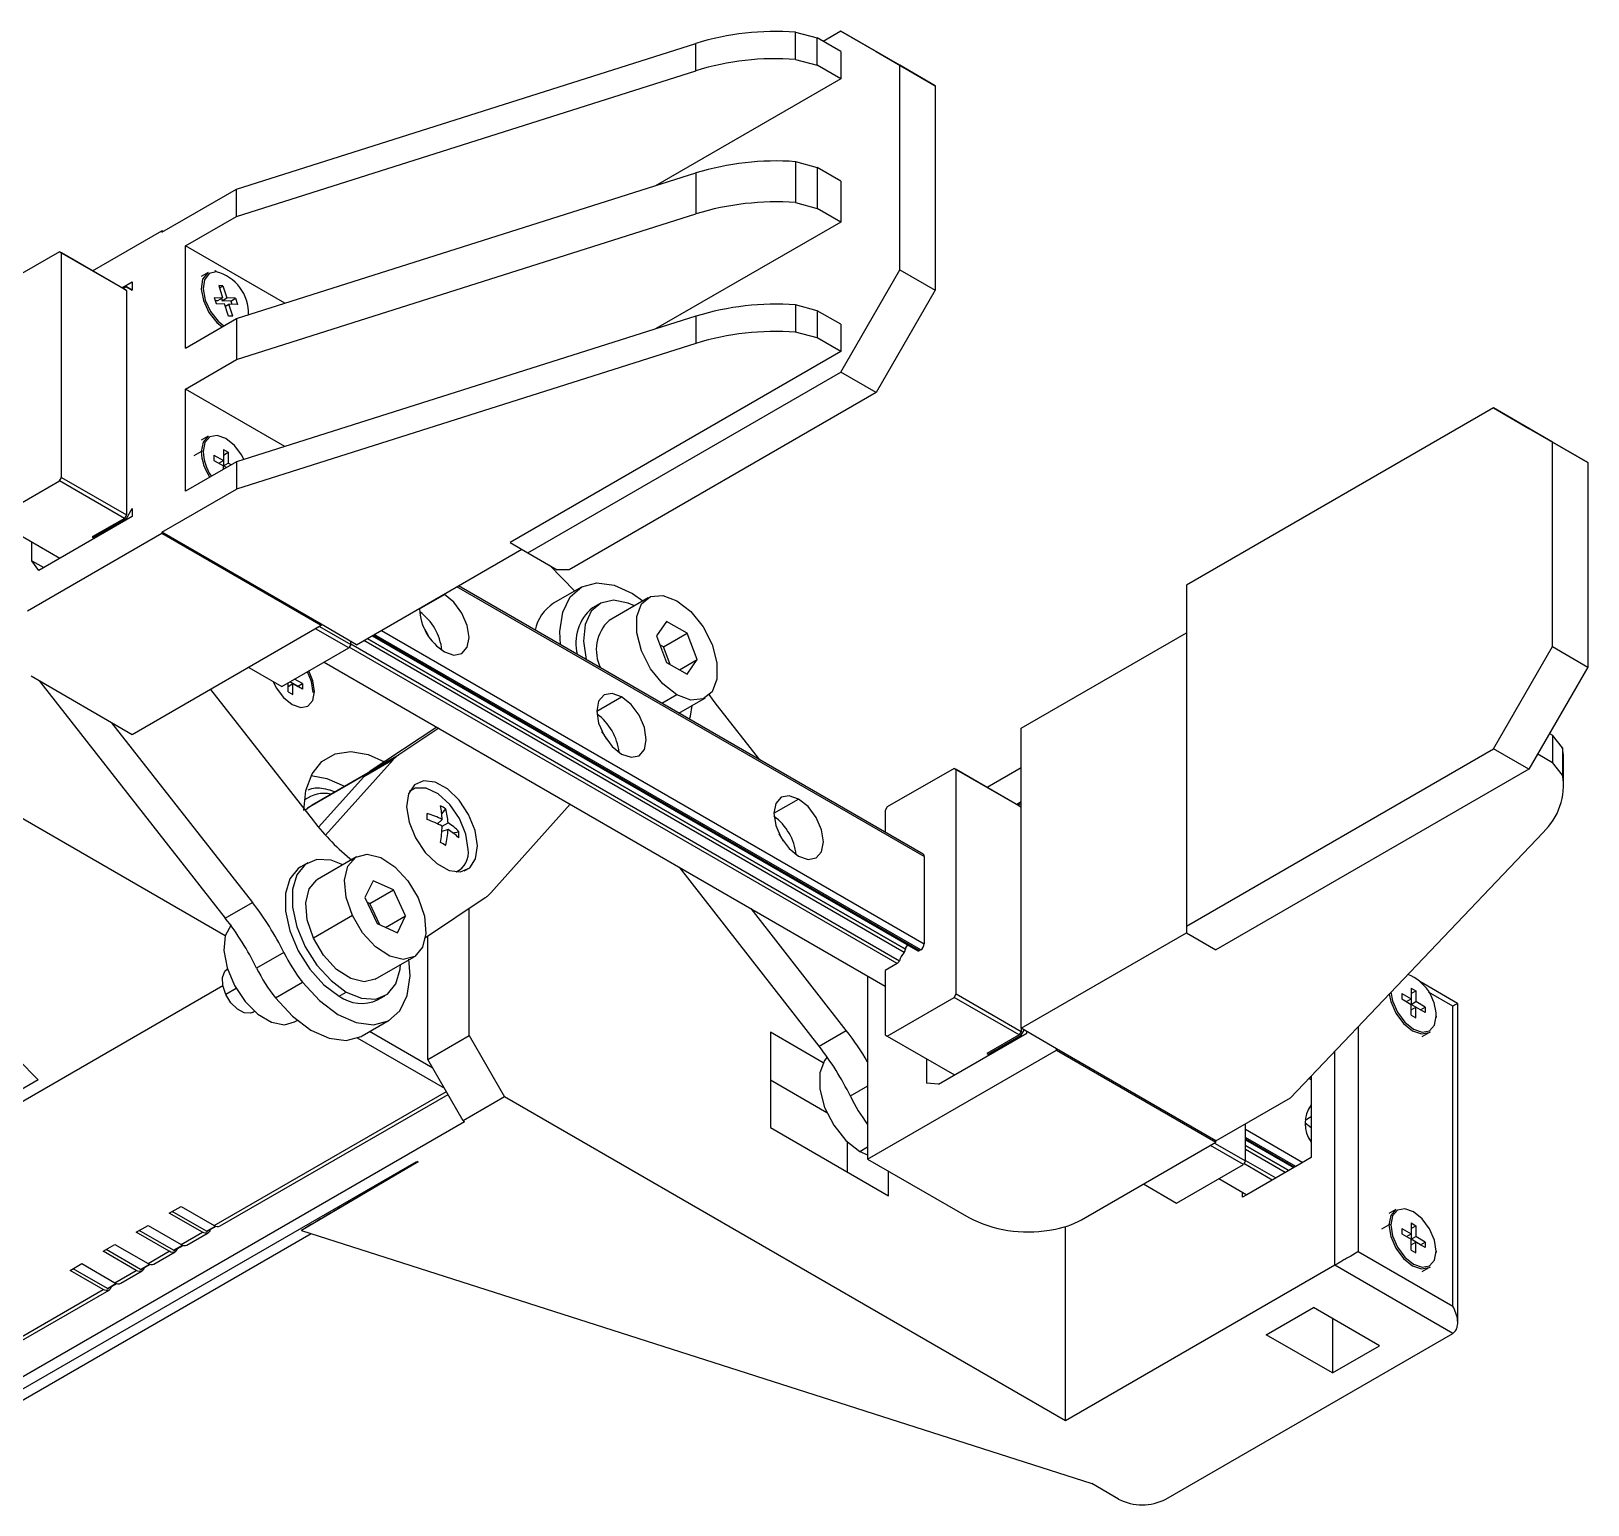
# Model space of a CAD drawing. Header units: millimetres. Extents: x 1258 to 2922, y -135 to 1239.
# Drawn here: x 1537.13 to 1583.74, y 920.89 to 965.02 of the extents above; entities that cross this region are included whole.
import ezdxf

# ---------------------------------------------------------------- set-up
doc = ezdxf.new("R2010")
doc.units = ezdxf.units.MM
doc.header["$LTSCALE"] = 6

msp = doc.modelspace()

# ---------------------------------------------------------------- linework, layer by layer
at = {"color": 7, "linetype": 'Continuous', "lineweight": 25}
for p, q in [((1560.01, 964.171), (1560.01, 964.988)), ((1560.01, 964.988), (1560.661, 964.813)), ((1561.368, 965.017), (1560.838, 964.711)), ((1563.136, 963.996), (1561.368, 965.017)), ((1561.368, 965.017), (1562.429, 964.404)), ((1543.276, 960.287), (1557.035, 964.65)), ((1557.035, 963.833), (1557.035, 964.65)), ((1560.661, 963.996), (1560.661, 964.813)), ((1561.368, 964.404), (1560.661, 964.813)), ((1560.01, 964.171), (1560.661, 963.996)), ((1561.368, 963.588), (1560.661, 963.996)), ((1561.368, 964.404), (1561.368, 963.588)), ((1562.429, 964.404), (1564.197, 963.384)), ((1563.136, 957.872), (1563.136, 963.996)), ((1564.197, 963.384), (1563.136, 963.996)), ((1543.276, 959.471), (1557.035, 963.833)), ((1561.368, 963.588), (1555.824, 960.387)), ((1564.197, 963.384), (1564.197, 957.26)), ((1543.276, 956.409), (1557.035, 960.771)), ((1557.035, 960.771), (1557.035, 959.547)), ((1560.01, 961.109), (1560.01, 959.884)), ((1560.01, 961.109), (1560.661, 960.934)), ((1560.661, 960.934), (1560.661, 959.709)), ((1561.368, 960.526), (1560.661, 960.934)), ((1541.039, 958.996), (1543.276, 960.287)), ((1543.276, 959.471), (1543.276, 960.287)), ((1561.368, 960.526), (1561.368, 959.301)), ((1560.01, 959.884), (1560.661, 959.709)), ((1541.746, 958.587), (1543.276, 959.471)), ((1543.276, 955.184), (1557.035, 959.547)), ((1561.368, 959.301), (1555.824, 956.101)), ((1561.368, 959.301), (1560.661, 959.709)), ((1538.963, 957.838), (1541.039, 959.036)), ((1541.039, 959.036), (1541.039, 958.996)), ((1541.074, 959.016), (1541.039, 959.036)), ((1537.974, 958.41), (1535.972, 957.254)), ((1538.034, 958.375), (1537.974, 958.41)), ((1537.974, 958.41), (1539.918, 957.287)), ((1538.034, 951.655), (1538.034, 958.375)), ((1539.978, 957.252), (1538.034, 958.375)), ((1544.724, 956.868), (1541.746, 958.587)), ((1541.746, 955.525), (1541.746, 958.587)), ((1539.847, 957.328), (1540.155, 957.506)), ((1540.155, 957.506), (1540.155, 957.261)), ((1542.427, 957.788), (1542.218, 957.667)), ((1561.368, 954.81), (1563.136, 957.872)), ((1563.136, 957.872), (1564.197, 957.26)), ((1539.978, 957.363), (1539.883, 957.308)), ((1539.918, 957.287), (1539.978, 957.252)), ((1540.155, 957.261), (1539.978, 957.363)), ((1539.978, 957.363), (1540.155, 957.261)), ((1539.978, 957.252), (1539.978, 950.532)), ((1542.605, 957.043), (1542.862, 957.032)), ((1542.605, 957.043), (1542.665, 956.86)), ((1542.72, 956.951), (1542.862, 957.032)), ((1542.871, 957.392), (1542.743, 957.397)), ((1542.743, 957.397), (1542.862, 957.032)), ((1542.764, 957.331), (1542.871, 957.392)), ((1542.827, 957.012), (1542.849, 956.945)), ((1542.849, 956.945), (1542.99, 957.027)), ((1542.871, 957.392), (1542.99, 957.027)), ((1543.247, 957.017), (1542.99, 957.027)), ((1543.105, 956.935), (1543.247, 957.017)), ((1543.247, 957.017), (1543.306, 956.834)), ((1564.197, 957.26), (1562.429, 954.198)), ((1542.634, 956.954), (1542.72, 956.951)), ((1542.665, 956.86), (1542.921, 956.85)), ((1543.105, 956.935), (1542.849, 956.945)), ((1543.041, 956.485), (1542.921, 956.85)), ((1542.943, 956.783), (1543.05, 956.844)), ((1543.169, 956.479), (1543.05, 956.844)), ((1543.306, 956.834), (1543.05, 956.844)), ((1543.105, 956.935), (1543.136, 956.841)), ((1560.01, 956.822), (1560.01, 956.006)), ((1560.661, 956.647), (1560.01, 956.822)), ((1560.661, 956.647), (1560.661, 955.831)), ((1561.368, 956.239), (1560.661, 956.647)), ((1541.746, 955.525), (1543.276, 956.409)), ((1543.169, 956.479), (1543.041, 956.485)), ((1557.035, 956.484), (1543.276, 952.122)), ((1543.276, 956.409), (1543.276, 955.184)), ((1557.035, 956.484), (1557.035, 955.668)), ((1561.368, 956.239), (1561.368, 955.422)), ((1557.035, 955.668), (1543.276, 951.305)), ((1560.661, 955.831), (1560.01, 956.006)), ((1561.368, 955.422), (1560.661, 955.831)), ((1541.746, 954.3), (1543.276, 955.184)), ((1561.368, 955.422), (1551.469, 949.708)), ((1551.999, 949.401), (1561.368, 954.81)), ((1562.429, 954.198), (1561.368, 954.81)), ((1544.724, 952.581), (1541.746, 954.3)), ((1541.746, 951.238), (1541.746, 954.3)), ((1562.429, 954.198), (1553.236, 948.891)), ((1580.912, 953.735), (1571.719, 948.428)), ((1582.679, 952.714), (1580.912, 953.735)), ((1580.912, 953.735), (1581.972, 953.122)), ((1542.427, 952.889), (1542.218, 952.768)), ((1581.972, 953.122), (1583.74, 952.101)), ((1542.602, 952.325), (1542.885, 952.162)), ((1542.602, 952.325), (1542.602, 952.162)), ((1542.885, 952.488), (1543.026, 952.407)), ((1542.885, 952.488), (1542.885, 952.162)), ((1542.885, 952.325), (1543.026, 952.407)), ((1543.026, 952.407), (1543.026, 952.08)), ((1582.679, 946.59), (1582.679, 952.714)), ((1583.74, 952.101), (1582.679, 952.714)), ((1543.276, 952.122), (1541.746, 951.238)), ((1542.602, 952.162), (1542.885, 951.998)), ((1542.602, 952.162), (1542.744, 952.08)), ((1542.744, 952.08), (1542.885, 952.162)), ((1542.885, 952.162), (1542.885, 951.998)), ((1542.885, 951.998), (1543.026, 952.08)), ((1542.885, 951.896), (1542.885, 951.998)), ((1542.974, 951.947), (1542.885, 951.998)), ((1543.115, 952.029), (1543.026, 952.08)), ((1543.276, 952.122), (1543.276, 951.305)), ((1583.74, 952.101), (1583.74, 945.977)), ((1535.972, 950.396), (1537.974, 951.551)), ((1537.974, 951.551), (1538.034, 951.655)), ((1539.918, 950.428), (1537.974, 951.551)), ((1538.034, 951.655), (1539.978, 950.532)), ((1541.039, 950.014), (1543.276, 951.305)), ((1540.155, 950.483), (1537.354, 948.866)), ((1539.978, 950.532), (1539.918, 950.428)), ((1539.978, 950.422), (1540.155, 950.728)), ((1540.155, 950.728), (1540.155, 950.483)), ((1535.972, 950.396), (1537.988, 949.232)), ((1541.039, 949.973), (1537.016, 947.651)), ((1539.918, 950.428), (1538.953, 949.871)), ((1538.988, 949.851), (1539.978, 950.422)), ((1539.978, 950.422), (1540.014, 950.402)), ((1545.812, 947.258), (1541.039, 950.014)), ((1541.039, 950.014), (1541.039, 949.973)), ((1545.812, 947.218), (1541.039, 949.973)), ((1537.15, 949.157), (1537.15, 949.716)), ((1538.953, 949.871), (1538.988, 949.851)), ((1538.988, 949.851), (1539.024, 949.83)), ((1546.872, 946.646), (1551.822, 949.503)), ((1551.469, 949.708), (1551.999, 949.401)), ((1537.354, 948.866), (1537.15, 949.157)), ((1537.15, 949.157), (1537.503, 948.953)), ((1551.999, 949.401), (1552.883, 948.891)), ((1553.403, 948.252), (1552.645, 949.028)), ((1553.236, 948.891), (1552.883, 948.891)), ((1563.839, 940.373), (1549.922, 948.407)), ((1553.582, 948.355), (1552.769, 947.886)), ((1571.719, 948.428), (1571.719, 938.221)), ((1523.375, 947.801), (1537.34, 933.616)), ((1554.144, 947.872), (1553.932, 947.749)), ((1555.598, 948.047), (1554.432, 947.374)), ((1545.812, 947.218), (1540.155, 943.952)), ((1545.766, 947.191), (1546.696, 946.654)), ((1546.872, 946.646), (1545.812, 947.258)), ((1545.812, 947.258), (1545.812, 947.218)), ((1556.154, 947.342), (1555.848, 946.907)), ((1556.767, 946.989), (1556.154, 947.342)), ((1542.942, 937.934), (1527.441, 946.883)), ((1546.636, 946.55), (1545.646, 947.122)), ((1546.696, 946.654), (1546.696, 946.748)), ((1547.339, 946.916), (1563.504, 937.584)), ((1547.34, 946.916), (1563.68, 937.483)), ((1555.848, 946.907), (1556.154, 946.117)), ((1556.06, 946.581), (1556.767, 946.989)), ((1557.073, 946.2), (1556.767, 946.989)), ((1566.77, 944.142), (1571.719, 946.999)), ((1544.634, 945.395), (1546.636, 946.55)), ((1546.696, 946.654), (1546.636, 946.55)), ((1556.06, 946.581), (1555.95, 946.644)), ((1556.264, 946.054), (1556.06, 946.581)), ((1580.912, 943.528), (1582.679, 946.59)), ((1582.679, 946.59), (1583.74, 945.977)), ((1543.645, 945.966), (1544.634, 945.395)), ((1545.9, 946.126), (1562.704, 936.426)), ((1556.154, 946.117), (1556.767, 945.764)), ((1556.543, 945.893), (1557.073, 946.2)), ((1556.767, 945.764), (1557.073, 946.2)), ((1583.74, 945.977), (1581.972, 942.915)), ((1540.155, 943.952), (1537.127, 945.7)), ((1537.373, 945.558), (1542.94, 938.461)), ((1544.826, 945.236), (1544.826, 945.505)), ((1544.826, 945.399), (1544.967, 945.481)), ((1545.108, 945.399), (1544.875, 945.534)), ((1544.967, 945.154), (1544.967, 945.481)), ((1545.25, 945.317), (1544.967, 945.481)), ((1545.25, 945.481), (1545.016, 945.615)), ((1545.108, 945.399), (1545.25, 945.481)), ((1545.108, 945.399), (1545.108, 945.399)), ((1545.25, 945.481), (1545.25, 945.317)), ((1542.496, 945.303), (1545.581, 941.37)), ((1544.826, 945.236), (1544.967, 945.154)), ((1556.522, 944.597), (1557.323, 945.059)), ((1558.942, 943.2), (1557.683, 944.814)), ((1539.532, 944.311), (1543.754, 938.93)), ((1549.272, 944.179), (1547.253, 942.837)), ((1549.335, 944.143), (1548.137, 943.347)), ((1566.77, 935.16), (1566.77, 944.142)), ((1582.591, 943.987), (1582.679, 943.936)), ((1582.679, 943.936), (1582.679, 943.12)), ((1582.983, 943.561), (1582.679, 943.936)), ((1571.719, 938.221), (1580.912, 943.528)), ((1581.972, 942.915), (1580.912, 943.528)), ((1582.983, 943.561), (1582.983, 942.744)), ((1548.05, 943.281), (1545.399, 941.75)), ((1547.972, 943.203), (1545.943, 940.941)), ((1547.972, 943.203), (1547.088, 942.693)), ((1548.137, 943.347), (1547.253, 942.837)), ((1582.238, 943.375), (1582.679, 943.12)), ((1582.983, 942.744), (1582.679, 943.12)), ((1583.015, 942.416), (1583.015, 943.233)), ((1547.275, 942.851), (1545.53, 941.844)), ((1547.088, 942.693), (1545.733, 941.183)), ((1564.765, 942.943), (1562.764, 941.788)), ((1564.825, 942.909), (1564.765, 942.943)), ((1564.765, 942.943), (1566.709, 941.821)), ((1564.825, 936.189), (1564.825, 942.909)), ((1566.77, 941.786), (1564.825, 942.909)), ((1566.77, 942.958), (1565.755, 942.372)), ((1581.972, 942.915), (1572.603, 937.507)), ((1548.525, 942.303), (1548.463, 942.267)), ((1545.333, 941.687), (1545.399, 941.75)), ((1545.399, 941.75), (1545.53, 941.844)), ((1549.424, 941.58), (1549.54, 941.729)), ((1550.892, 939.216), (1553.272, 941.87)), ((1562.764, 941.788), (1562.704, 941.684)), ((1562.704, 941.684), (1562.704, 941.028)), ((1566.77, 941.937), (1566.639, 941.862)), ((1566.77, 941.896), (1566.674, 941.841)), ((1566.709, 941.821), (1566.77, 941.786)), ((1549.436, 941.415), (1549.296, 941.282)), ((1549.436, 941.212), (1549.611, 941.313)), ((1549.611, 941.111), (1549.426, 941.056)), ((1549.748, 941.018), (1549.936, 941.044)), ((1574.84, 933.083), (1582.398, 941.026)), ((1546.869, 940.292), (1545.702, 939.618)), ((1563.87, 940.304), (1563.87, 937.691)), ((1545.415, 940.116), (1545.203, 939.994)), ((1549.862, 939.842), (1549.925, 939.878)), ((1560.721, 934.624), (1556.541, 939.983)), ((1547.37, 939.578), (1547.123, 939.073)), ((1547.271, 938.894), (1547.979, 939.302)), ((1547.979, 939.302), (1547.37, 939.578)), ((1548.34, 938.523), (1547.979, 939.302)), ((1542.94, 938.461), (1543.754, 938.93)), ((1547.123, 939.073), (1547.484, 938.294)), ((1547.271, 938.894), (1547.188, 938.932)), ((1547.568, 938.256), (1547.271, 938.894)), ((1548.936, 937.882), (1550.726, 939.072)), ((1546.747, 938.534), (1545.58, 937.861)), ((1547.742, 938.177), (1548.34, 938.523)), ((1548.093, 938.019), (1548.34, 938.523)), ((1550.245, 934.943), (1550.245, 938.752)), ((1561.534, 935.093), (1558.686, 938.745)), ((1547.484, 938.294), (1548.093, 938.019)), ((1549.007, 934.229), (1549.007, 937.93)), ((1566.77, 935.16), (1571.719, 938.017)), ((1571.719, 938.221), (1571.719, 938.017)), ((1571.719, 938.017), (1572.603, 937.507)), ((1544.693, 937.435), (1543.879, 936.966)), ((1563.307, 937.529), (1563.307, 937.527)), ((1563.507, 937.582), (1563.504, 937.584)), ((1563.764, 937.507), (1563.73, 937.487)), ((1547.427, 936.631), (1548.594, 937.304)), ((1563.061, 937.101), (1562.704, 936.895)), ((1544.443, 936.069), (1545.256, 936.538)), ((1562.173, 936.732), (1562.173, 931.241)), ((1562.704, 936.895), (1562.704, 934.964)), ((1579.84, 935.908), (1578.71, 936.56)), ((1528.784, 928.31), (1542.868, 936.44)), ((1546.353, 936.124), (1546.565, 936.247)), ((1547.502, 936.01), (1547.715, 936.133)), ((1562.764, 934.929), (1564.765, 936.084)), ((1564.765, 936.084), (1564.825, 936.189)), ((1566.709, 934.962), (1564.765, 936.084)), ((1564.825, 936.189), (1566.77, 935.066)), ((1578.166, 936.204), (1578.449, 936.041)), ((1578.166, 936.204), (1578.166, 936.041)), ((1578.166, 936.041), (1578.449, 935.877)), ((1578.166, 936.041), (1578.307, 935.959)), ((1578.307, 935.959), (1578.449, 936.041)), ((1578.449, 936.367), (1578.59, 936.286)), ((1578.449, 936.367), (1578.449, 936.041)), ((1578.449, 936.204), (1578.59, 936.286)), ((1578.449, 936.041), (1578.449, 935.877)), ((1578.59, 936.286), (1578.59, 935.959)), ((1543.758, 935.638), (1543.815, 935.671)), ((1578.449, 935.877), (1578.59, 935.959)), ((1578.449, 935.551), (1578.449, 935.877)), ((1578.731, 935.714), (1578.449, 935.877)), ((1578.449, 935.714), (1578.59, 935.796)), ((1578.449, 935.551), (1578.59, 935.469)), ((1578.873, 935.796), (1578.59, 935.959)), ((1578.59, 935.469), (1578.59, 935.796)), ((1578.873, 935.633), (1578.59, 935.796)), ((1578.731, 935.714), (1578.873, 935.796)), ((1578.731, 935.714), (1578.731, 935.714)), ((1578.873, 935.796), (1578.873, 935.633)), ((1579.696, 926.84), (1579.696, 935.822)), ((1579.842, 926.351), (1579.842, 935.904)), ((1545.01, 935.351), (1545.091, 935.397)), ((1547.039, 934.935), (1547.852, 935.404)), ((1549.158, 933.969), (1547.262, 935.063)), ((1560.721, 934.624), (1561.534, 935.093)), ((1566.77, 935.066), (1566.709, 934.962)), ((1567.83, 934.547), (1566.77, 935.16)), ((1566.77, 935.16), (1566.77, 935.066)), ((1566.77, 934.956), (1566.858, 935.109)), ((1566.946, 935.017), (1566.946, 935.058)), ((1549.511, 933.356), (1546.896, 934.866)), ((1549.007, 934.229), (1550.245, 934.943)), ((1550.245, 934.943), (1551.306, 933.106)), ((1560.845, 934.131), (1559.261, 935.046)), ((1559.261, 935.046), (1559.261, 932.188)), ((1562.704, 934.964), (1562.764, 934.929)), ((1562.764, 934.929), (1564.779, 933.766)), ((1564.295, 933.486), (1566.946, 935.017)), ((1566.709, 934.962), (1565.744, 934.405)), ((1565.78, 934.384), (1566.77, 934.956)), ((1566.77, 934.956), (1566.805, 934.935)), ((1578.782, 934.915), (1578.991, 935.036)), ((1550.068, 932.392), (1549.007, 934.229)), ((1562.173, 931.241), (1567.83, 934.507)), ((1563.941, 934.25), (1563.941, 933.518)), ((1565.744, 934.405), (1565.78, 934.384)), ((1565.78, 934.384), (1565.815, 934.364)), ((1572.603, 931.792), (1567.83, 934.547)), ((1567.83, 934.507), (1567.83, 934.547)), ((1567.83, 934.507), (1572.603, 931.751)), ((1575.453, 933.668), (1575.417, 933.689)), ((1575.453, 933.728), (1575.453, 931.29)), ((1537.34, 933.616), (1527.971, 928.208)), ((1559.261, 933.617), (1560.949, 932.642)), ((1564.295, 933.486), (1563.941, 933.518)), ((1542.783, 929.242), (1549.611, 933.183)), ((1551.306, 933.106), (1550.068, 932.392)), ((1568.099, 923.411), (1551.306, 933.106)), ((1572.603, 931.792), (1574.84, 933.083)), ((1535.926, 924.187), (1550.103, 932.371)), ((1550.068, 932.392), (1550.103, 932.371)), ((1573.487, 931.188), (1573.487, 932.302)), ((1575.453, 932.18), (1575.28, 932.325)), ((1559.261, 932.188), (1562.796, 930.147)), ((1572.603, 931.751), (1572.603, 931.792)), ((1573.487, 931.821), (1574.93, 930.988)), ((1573.487, 931.821), (1574.93, 930.988)), ((1575.453, 931.77), (1575.431, 931.8)), ((1561.559, 931.77), (1561.559, 930.862)), ((1561.944, 931.476), (1562.173, 931.369)), ((1568.581, 929.429), (1572.603, 931.751)), ((1573.427, 931.084), (1572.437, 931.655)), ((1572.557, 931.725), (1573.487, 931.188)), ((1535.749, 923.717), (1548.654, 931.167)), ((1548.714, 931.167), (1545.224, 929.111)), ((1548.654, 931.167), (1548.714, 931.167)), ((1562.173, 931.241), (1565.201, 929.493)), ((1562.796, 930.147), (1562.796, 930.881)), ((1571.426, 929.929), (1573.427, 931.084)), ((1573.487, 931.188), (1573.427, 931.084)), ((1574.959, 931.005), (1574.29, 930.618)), ((1574.994, 931.025), (1574.959, 931.005)), ((1575.453, 931.29), (1574.994, 931.025)), ((1570.436, 930.5), (1571.426, 929.929)), ((1572.692, 930.66), (1573.526, 930.178)), ((1574.29, 930.618), (1573.526, 930.178)), ((1542.608, 929.259), (1544.305, 930.239)), ((1573.403, 930.106), (1573.403, 930.249)), ((1573.526, 930.178), (1573.403, 930.106)), ((1541.265, 929.626), (1541.618, 929.83)), ((1542.255, 929.055), (1541.265, 929.626)), ((1542.378, 929.085), (1541.353, 929.677)), ((1541.618, 929.83), (1542.608, 929.259)), ((1577.991, 929.732), (1577.782, 929.611)), ((1536.249, 923.668), (1545.516, 929.017)), ((1540.275, 929.055), (1540.628, 929.259)), ((1541.265, 928.483), (1540.275, 929.055)), ((1541.388, 928.514), (1540.363, 929.106)), ((1540.628, 929.259), (1541.618, 928.687)), ((1541.618, 928.687), (1542.255, 929.055)), ((1541.793, 928.67), (1542.43, 929.037)), ((1542.403, 929.083), (1542.665, 929.234)), ((1545.224, 929.114), (1545.224, 929.111)), ((1545.224, 929.111), (1568.887, 921.528)), ((1567.616, 929.12), (1567.684, 929.13)), ((1568.099, 923.411), (1568.099, 929.224)), ((1578.166, 929.168), (1578.449, 929.005)), ((1578.166, 929.168), (1578.166, 929.005)), ((1578.166, 929.005), (1578.449, 928.842)), ((1578.166, 929.005), (1578.307, 928.923)), ((1578.307, 928.923), (1578.449, 929.005)), ((1578.449, 929.332), (1578.59, 929.25)), ((1578.449, 929.332), (1578.449, 929.005)), ((1578.449, 929.168), (1578.59, 929.25)), ((1578.449, 929.005), (1578.449, 928.842)), ((1578.59, 929.25), (1578.59, 928.923)), ((1539.285, 928.483), (1539.638, 928.687)), ((1540.398, 927.942), (1539.373, 928.534)), ((1539.638, 928.687), (1540.628, 928.116)), ((1541.413, 928.511), (1541.675, 928.662)), ((1578.449, 928.842), (1578.59, 928.923)), ((1578.449, 928.515), (1578.449, 928.842)), ((1578.731, 928.678), (1578.449, 928.842)), ((1578.449, 928.678), (1578.59, 928.76)), ((1578.873, 928.76), (1578.59, 928.923)), ((1578.59, 928.433), (1578.59, 928.76)), ((1578.873, 928.597), (1578.59, 928.76)), ((1578.731, 928.678), (1578.873, 928.76)), ((1578.731, 928.678), (1578.731, 928.678)), ((1578.873, 928.76), (1578.873, 928.597)), ((1538.295, 927.912), (1538.648, 928.116)), ((1538.648, 928.116), (1539.638, 927.544)), ((1540.275, 927.912), (1539.285, 928.483)), ((1540.423, 927.94), (1540.685, 928.091)), ((1540.628, 928.116), (1541.265, 928.483)), ((1540.803, 928.099), (1541.44, 928.466)), ((1576.16, 928.065), (1568.099, 923.411)), ((1579.696, 926.024), (1576.16, 928.065)), ((1576.867, 928.473), (1579.696, 926.84)), ((1578.449, 928.515), (1578.59, 928.433)), ((1539.285, 927.34), (1538.295, 927.912)), ((1539.409, 927.371), (1538.383, 927.963)), ((1539.638, 927.544), (1540.275, 927.912)), ((1539.813, 927.527), (1540.45, 927.894)), ((1578.782, 927.879), (1578.991, 928)), ((1536.138, 925.524), (1539.285, 927.34)), ((1536.313, 925.506), (1539.46, 927.323)), ((1539.434, 927.368), (1539.695, 927.519)), ((1574.11, 925.983), (1575.524, 926.799)), ((1577.504, 925.656), (1575.524, 926.799)), ((1576.09, 926.473), (1576.09, 924.84)), ((1571.105, 921.064), (1579.696, 926.024)), ((1576.09, 924.84), (1574.11, 925.983)), ((1576.09, 924.84), (1577.504, 925.656)), ((1569.69, 921.064), (1568.887, 921.528))]:
    msp.add_line(p, q, dxfattribs=at)
at = {"color": 8, "linetype": 'Continuous', "lineweight": 25}
for p, q in [((1542.011, 952.31), (1542.22, 952.431)), ((1548.76, 947.721), (1549.502, 948.149)), ((1563.87, 940.304), (1549.878, 948.381)), ((1563.267, 937.43), (1547.088, 946.77)), ((1547.192, 946.83), (1563.307, 937.527)), ((1563.307, 937.529), (1547.193, 946.831)), ((1547.369, 946.933), (1563.73, 937.487)), ((1563.764, 937.507), (1547.403, 946.952)), ((1547.615, 947.075), (1563.87, 937.691)), ((1563.061, 937.101), (1546.65, 946.575)), ((1546.696, 946.669), (1563.124, 937.184)), ((1545.568, 945.215), (1545.613, 945.241)), ((1554.063, 944.659), (1554.806, 945.088)), ((1556.461, 945.145), (1556.017, 944.888)), ((1559.367, 941.598), (1560.109, 942.026)), ((1550.094, 939.871), (1550.261, 939.967)), ((1543.265, 936.352), (1542.955, 936.173)), ((1579.696, 935.822), (1578.973, 936.24)), ((1576.867, 935.214), (1576.867, 928.473)), ((1576.16, 928.065), (1576.16, 934.471)), ((1575.453, 933.617), (1575.386, 933.656)), ((1544.305, 930.239), (1549.56, 933.272)), ((1562.173, 933.425), (1561.656, 933.126)), ((1575.277, 932.413), (1575.453, 932.515)), ((1573.487, 932.139), (1575.206, 931.147)), ((1574.994, 931.025), (1573.487, 931.895)), ((1573.487, 931.855), (1574.959, 931.005)), ((1561.944, 931.476), (1562.173, 931.609)), ((1574.784, 930.904), (1573.487, 931.652)), ((1573.487, 931.651), (1574.782, 930.903)), ((1574.678, 930.843), (1573.487, 931.53)), ((1574.29, 930.618), (1573.441, 931.108)), ((1573.487, 931.202), (1574.394, 930.679)), ((1542.378, 929.085), (1542.646, 929.24)), ((1577.575, 929.154), (1577.784, 929.274)), ((1541.388, 928.514), (1541.657, 928.669)), ((1540.398, 927.942), (1540.667, 928.097)), ((1539.409, 927.371), (1539.677, 927.526))]:
    msp.add_line(p, q, dxfattribs=at)
at = {"color": 7, "linetype": 'Continuous', "lineweight": 25, "flags": 128}
for points in [[(1542.427, 957.788), (1542.407, 957.775), (1542.263, 957.586), (1542.221, 957.295), (1542.286, 956.948), (1542.449, 956.597), (1542.685, 956.295), (1542.844, 956.159)], [(1542.67, 957.814), (1542.456, 957.757), (1542.318, 957.575), (1542.278, 957.297), (1542.34, 956.963), (1542.496, 956.626), (1542.723, 956.337), (1542.898, 956.19)], [(1542.427, 952.889), (1542.427, 952.889), (1542.274, 952.712), (1542.22, 952.431)], [(1543.5, 952.193), (1543.436, 952.316), (1543.215, 952.613), (1542.956, 952.823), (1542.696, 952.913), (1542.476, 952.87), (1542.329, 952.701), (1542.277, 952.431)], [(1549.502, 946.435), (1549.787, 946.336), (1550.027, 946.383), (1550.188, 946.568), (1550.245, 946.863), (1550.188, 947.224), (1550.027, 947.595), (1549.787, 947.92), (1549.502, 948.149)], [(1552.98, 946.642), (1552.961, 947.041), (1553.047, 947.623), (1553.271, 948.079), (1553.619, 948.376), (1554.066, 948.494), (1554.583, 948.426), (1555.133, 948.176), (1555.447, 947.96)], [(1556.461, 945.145), (1556.043, 945.47), (1555.677, 945.927), (1555.404, 946.459), (1555.259, 947.002), (1555.259, 947.491), (1555.404, 947.867), (1555.677, 948.085), (1556.043, 948.118), (1556.461, 947.962)], [(1555.192, 947.813), (1555.006, 947.894), (1554.567, 947.979), (1554.186, 947.894), (1553.896, 947.646), (1553.718, 947.254), (1553.669, 946.752), (1553.745, 946.2)], [(1556.461, 947.962), (1556.878, 947.636), (1557.245, 947.18), (1557.517, 946.648), (1557.662, 946.104), (1557.662, 945.615), (1557.517, 945.239), (1557.245, 945.022), (1556.878, 944.989), (1556.461, 945.145)], [(1549.049, 946.875), (1548.989, 946.996), (1548.915, 947.107)], [(1545.575, 945.211), (1545.523, 945.541), (1545.4, 945.837)], [(1545.613, 945.241), (1545.562, 945.568), (1545.441, 945.86)], [(1544.372, 945.546), (1544.467, 945.355), (1544.685, 945.061), (1544.942, 944.853), (1545.199, 944.764), (1545.417, 944.806), (1545.562, 944.974), (1545.613, 945.241)], [(1554.806, 945.088), (1554.522, 945.187), (1554.281, 945.14), (1554.12, 944.955), (1554.063, 944.659), (1554.12, 944.298), (1554.281, 943.927), (1554.522, 943.602), (1554.806, 943.373)], [(1554.806, 943.373), (1555.09, 943.274), (1555.331, 943.321), (1555.492, 943.506), (1555.548, 943.802), (1555.492, 944.163), (1555.331, 944.534), (1555.09, 944.858), (1554.806, 945.088)], [(1557.683, 944.814), (1557.551, 944.988), (1557.437, 945.146)], [(1556.843, 944.412), (1556.87, 944.505), (1556.917, 944.825)], [(1554.352, 943.814), (1554.293, 943.934), (1554.218, 944.046)], [(1545.295, 941.679), (1545.357, 942.279), (1545.54, 942.778), (1545.835, 943.149), (1546.227, 943.376), (1546.696, 943.445), (1547.219, 943.355), (1547.711, 943.141)], [(1583.015, 943.233), (1583.012, 943.339), (1582.983, 943.561)], [(1545.514, 942.729), (1545.982, 942.64), (1546.508, 942.408)], [(1550.261, 939.967), (1550.437, 940.239), (1550.492, 940.627), (1550.419, 941.086), (1550.227, 941.56), (1549.94, 941.992), (1549.591, 942.329), (1549.222, 942.531), (1548.879, 942.574), (1548.603, 942.453)], [(1548.603, 942.453), (1548.427, 942.181), (1548.371, 941.792), (1548.444, 941.333), (1548.636, 940.859), (1548.924, 940.428), (1549.273, 940.09), (1549.641, 939.888), (1549.984, 939.845), (1550.261, 939.967)], [(1550.215, 940.519), (1550.148, 940.97), (1549.956, 941.438), (1549.666, 941.859), (1549.316, 942.176), (1548.954, 942.346), (1548.628, 942.347), (1548.457, 942.255)], [(1560.109, 942.026), (1559.825, 942.125), (1559.584, 942.078), (1559.423, 941.893), (1559.367, 941.598), (1559.423, 941.237), (1559.584, 940.866), (1559.825, 940.541), (1560.109, 940.312)], [(1560.109, 940.312), (1560.393, 940.213), (1560.634, 940.26), (1560.795, 940.445), (1560.851, 940.74), (1560.795, 941.101), (1560.634, 941.472), (1560.393, 941.797), (1560.109, 942.026)], [(1559.655, 940.752), (1559.596, 940.873), (1559.521, 940.984)], [(1546.463, 940.058), (1546.107, 940.191), (1545.685, 940.212), (1545.336, 940.064), (1545.085, 939.759), (1544.955, 939.321), (1544.955, 938.787), (1545.085, 938.198), (1545.336, 937.604), (1545.685, 937.052), (1546.107, 936.587), (1546.565, 936.247)], [(1546.747, 938.534), (1546.56, 939.081), (1546.514, 939.594), (1546.615, 940.011), (1546.851, 940.281), (1547.193, 940.373), (1547.6, 940.274), (1548.022, 939.998), (1548.41, 939.577), (1548.716, 939.062)], [(1545.203, 939.994), (1545.123, 939.941), (1544.873, 939.636), (1544.743, 939.199), (1544.743, 938.664), (1544.873, 938.076), (1545.123, 937.482), (1545.473, 936.93), (1545.894, 936.465), (1546.353, 936.124)], [(1545.58, 937.861), (1545.393, 938.408), (1545.348, 938.921), (1545.449, 939.337), (1545.684, 939.608), (1545.702, 939.618)], [(1548.716, 939.062), (1548.903, 938.515), (1548.949, 938.002), (1548.847, 937.585), (1548.612, 937.315), (1548.27, 937.223), (1547.863, 937.322), (1547.44, 937.598), (1547.053, 938.019), (1546.747, 938.534)], [(1543.113, 938.262), (1542.941, 937.932), (1542.9, 937.485), (1542.995, 936.971), (1543.214, 936.445), (1543.534, 935.965), (1543.919, 935.584), (1544.329, 935.343), (1544.717, 935.269), (1545.01, 935.351)], [(1547.427, 936.631), (1547.103, 936.55), (1546.696, 936.648), (1546.274, 936.925), (1545.886, 937.346), (1545.58, 937.861)], [(1542.955, 936.173), (1542.867, 936.44), (1542.859, 936.684), (1542.93, 936.867), (1543.008, 936.937)], [(1545.256, 936.538), (1545.763, 935.989), (1546.311, 935.577), (1546.861, 935.33), (1547.377, 935.266), (1547.823, 935.387), (1548.168, 935.687), (1548.39, 936.145), (1548.473, 936.729), (1548.44, 937.233)], [(1546.565, 936.247), (1547.023, 936.058), (1547.444, 936.037), (1547.794, 936.185), (1548.044, 936.49), (1548.174, 936.928), (1548.188, 937.07)], [(1543.758, 935.638), (1543.696, 935.613), (1543.508, 935.62), (1543.302, 935.729), (1543.107, 935.923), (1542.955, 936.173)], [(1544.443, 936.069), (1544.95, 935.52), (1545.498, 935.108), (1546.048, 934.861), (1546.564, 934.796), (1547.009, 934.918), (1547.039, 934.935)], [(1577.792, 936.185), (1577.838, 935.967), (1577.991, 935.613), (1578.22, 935.304), (1578.491, 935.085), (1578.762, 934.991), (1578.991, 935.036), (1579.025, 935.058)], [(1577.843, 936.239), (1577.892, 935.98), (1578.039, 935.641), (1578.259, 935.344), (1578.519, 935.134), (1578.779, 935.044), (1578.999, 935.087), (1579.146, 935.256), (1579.198, 935.526)], [(1560.967, 934.292), (1560.887, 934.199), (1560.742, 933.823), (1560.742, 933.334), (1560.887, 932.79), (1561.16, 932.258), (1561.526, 931.802), (1561.944, 931.476)], [(1577.991, 929.732), (1577.991, 929.732), (1577.838, 929.556), (1577.784, 929.274)], [(1579.198, 928.491), (1579.146, 928.82), (1578.999, 929.16), (1578.779, 929.457), (1578.519, 929.666), (1578.259, 929.757), (1578.039, 929.714), (1577.892, 929.545), (1577.84, 929.274)], [(1542.496, 929.136), (1542.483, 929.099), (1542.46, 929.063), (1542.43, 929.037), (1542.392, 929.024), (1542.349, 929.022), (1542.303, 929.032), (1542.255, 929.055)], [(1577.784, 929.274), (1577.838, 928.931), (1577.991, 928.577), (1578.22, 928.268), (1578.491, 928.05), (1578.762, 927.956), (1578.991, 928), (1579.025, 928.023)], [(1577.84, 929.274), (1577.892, 928.945), (1578.039, 928.605), (1578.259, 928.308), (1578.519, 928.099), (1578.779, 928.008), (1578.999, 928.051), (1579.146, 928.22), (1579.198, 928.491)], [(1541.506, 928.565), (1541.493, 928.528), (1541.47, 928.492), (1541.44, 928.466), (1541.402, 928.452), (1541.359, 928.45), (1541.313, 928.461), (1541.265, 928.483)], [(1540.516, 927.993), (1540.503, 927.956), (1540.48, 927.92), (1540.45, 927.894), (1540.412, 927.881), (1540.369, 927.879), (1540.323, 927.889), (1540.275, 927.912)], [(1539.526, 927.422), (1539.513, 927.385), (1539.491, 927.349), (1539.46, 927.323), (1539.422, 927.309), (1539.379, 927.307), (1539.333, 927.318), (1539.285, 927.34)]]:
    msp.add_lwpolyline(points, dxfattribs=at)
at = {"color": 7, "linetype": 'Continuous', "lineweight": 25}
for centre, radius, start, end in [((1559.431, 956.819), 8.189, 85.9431, 107.0118), ((1559.431, 956.002), 8.189, 85.9431, 107.0118), ((1559.431, 952.94), 8.189, 85.9431, 107.0118), ((1559.431, 951.715), 8.189, 85.9431, 107.0118), ((1542.642, 957.809), 0.0281, 10.308, 116.4023), ((1542.35, 956.57), 1.285, 357.8767, 75.6033), ((1559.431, 948.653), 8.189, 85.9431, 107.0118), ((1559.431, 947.837), 8.189, 85.9431, 107.0118), ((1542.249, 952.376), 0.0615, 62.6097, 117.3903), ((1543.741, 952.502), 1.522, 182.6792, 213.0938), ((1543.737, 952.499), 1.462, 182.6831, 213.2005), ((1550.334, 947.772), 1.575, 181.8666, 238.1281), ((1553.485, 946.798), 1.302, 123.3478, 167.3278), ((1554.805, 946.696), 1.368, 129.6601, 194.5185), ((1547.784, 946.3), 1.654, 6.31, 53.6846), ((1555.258, 946.493), 1.208, 133.1865, 206.787), ((1553.088, 943.239), 1.654, 6.31, 53.6846), ((1548.634, 942.61), 0.89, 131.0154, 138.148), ((1548.607, 942.641), 0.848, 123.635, 131.0015), ((1581.076, 942.435), 1.932, 313.1805, 9.193), ((1548.288, 939.164), 2.526, 62.9763, 73.9488), ((1532.208, 941.501), 16.779, 359.688, 0.312), ((1548.699, 940.455), 1.527, 56.5731, 63.4323), ((1547.405, 941.352), 2.031, 1.7615, 13.3257), ((1547.928, 941.24), 1.685, 2.5088, 16.8908), ((1551.284, 945.797), 7.219, 217.8203, 231.0798), ((1547.808, 938.115), 3.499, 62.2668, 70.3097), ((1545.94, 941.35), 3.499, 349.6924, 357.7358), ((1548.706, 939.893), 1.685, 43.111, 57.4939), ((1558.391, 940.177), 1.654, 6.31, 53.6846), ((1541.066, 926.137), 16.791, 59.691, 60.3144), ((1547.088, 941.242), 2.526, 346.0537, 357.0265), ((1548.542, 939.384), 2.031, 46.6767, 58.2414), ((1548.411, 940.953), 1.527, 356.5707, 3.4293), ((1549.587, 940.421), 0.635, 294.4175, 8.818), ((1563.797, 940.312), 0.0739, 353.7012, 54.9867), ((1537.003, 933.648), 8.571, 26.2198, 38.0414), ((1550.257, 939.778), 0.848, 303.635, 311.0015), ((1550.229, 939.81), 0.89, 311.0154, 318.148), ((1536.19, 933.179), 8.571, 26.2198, 38.0414), ((1549.306, 939.707), 5.143, 206.2198, 218.0414), ((1563.805, 936.955), 0.718, 138.5798, 161.3865), ((1563.152, 937.535), 0.155, 317.6155, 357.219), ((1563.503, 937.519), 0.197, 133.1994, 176.9532), ((1563.701, 937.528), 0.05, 245.4628, 305.8476), ((1563.64, 937.702), 0.231, 302.6055, 357.3945), ((1548.493, 939.238), 5.143, 206.2198, 218.0414), ((1562.977, 937.231), 0.155, 302.7783, 342.352), ((1577.842, 935.518), 1.356, 0.3445, 67.9081), ((1547.024, 937.042), 1.137, 233.8034, 294.8861), ((1579.192, 935.51), 0.0175, 290.7834, 69.2166), ((1554.815, 929.861), 8.517, 30.2286, 37.9081), ((1553.953, 929.357), 8.576, 26.0696, 37.8867), ((1566.286, 935.392), 5.154, 206.0747, 217.0702), ((1576.208, 932.311), 0.937, 143.643, 216.357), ((1566.964, 932.902), 3.838, 242.6428, 279.7711), ((1542.393, 929.106), 0.0251, 234.3818, 294.314), ((1542.711, 929.402), 0.176, 234.3824, 294.3071), ((1567.323, 931.709), 2.604, 277.9773, 298.8888), ((1577.812, 929.22), 0.0615, 62.6097, 117.3903), ((1541.721, 928.83), 0.176, 234.3824, 294.3071), ((1540.731, 928.259), 0.176, 234.3824, 294.3071), ((1541.403, 928.534), 0.0251, 234.3818, 294.314), ((1579.192, 928.474), 0.0175, 290.7834, 69.2166), ((1540.413, 927.963), 0.0251, 234.3818, 294.314), ((1539.423, 927.391), 0.0251, 234.3818, 294.314), ((1539.741, 927.688), 0.176, 234.3824, 294.3071), ((1570.397, 922.429), 1.537, 242.6097, 297.3903)]:
    msp.add_arc(centre, radius, start, end, dxfattribs=at)
at = {"color": 8, "linetype": 'Continuous', "lineweight": 25}
msp.add_arc((1545.911, 941.17), 1.023, 79.2074, 125.8857, dxfattribs=at)
at = {"color": 7, "linetype": 'Continuous', "lineweight": 25}
for points, knots in [([(1546.222, 942.243), (1546.131, 942.273), (1545.872, 942.356), (1545.59, 942.365), (1545.431, 942.298), (1545.415, 942.291)], [0, 0, 0, 0, 0.324937, 0.930644, 1, 1, 1, 1]), ([(1579.837, 935.904), (1579.839, 935.905), (1579.845, 935.908), (1579.799, 935.882), (1579.73, 935.842), (1579.696, 935.822)], [0, 0, 0, 0, 0.113006, 0.561338, 1, 1, 1, 1]), ([(1548.714, 931.168), (1548.062, 930.784), (1546.899, 930.099), (1545.735, 929.415), (1545.224, 929.114)], [0, 0, 0, 0, 0.56043, 1, 1, 1, 1]), ([(1576.867, 928.473), (1576.812, 928.441), (1576.703, 928.378), (1576.51, 928.267), (1576.352, 928.175), (1576.245, 928.114), (1576.188, 928.08), (1576.16, 928.065)], [0, 0, 0, 0, 0.3101202, 0.6161208, 0.7588957, 0.8860224, 1, 1, 1, 1]), ([(1579.696, 926.024), (1579.726, 926.048), (1579.791, 926.099), (1579.841, 926.239), (1579.847, 926.421), (1579.801, 926.633), (1579.731, 926.771), (1579.696, 926.84)], [0, 0, 0, 0, 0.146754, 0.316126, 0.510248, 0.757793, 1, 1, 1, 1])]:
    msp.add_open_spline(points, degree=3, knots=knots, dxfattribs=at)

doc.saveas('drawing.dxf')
